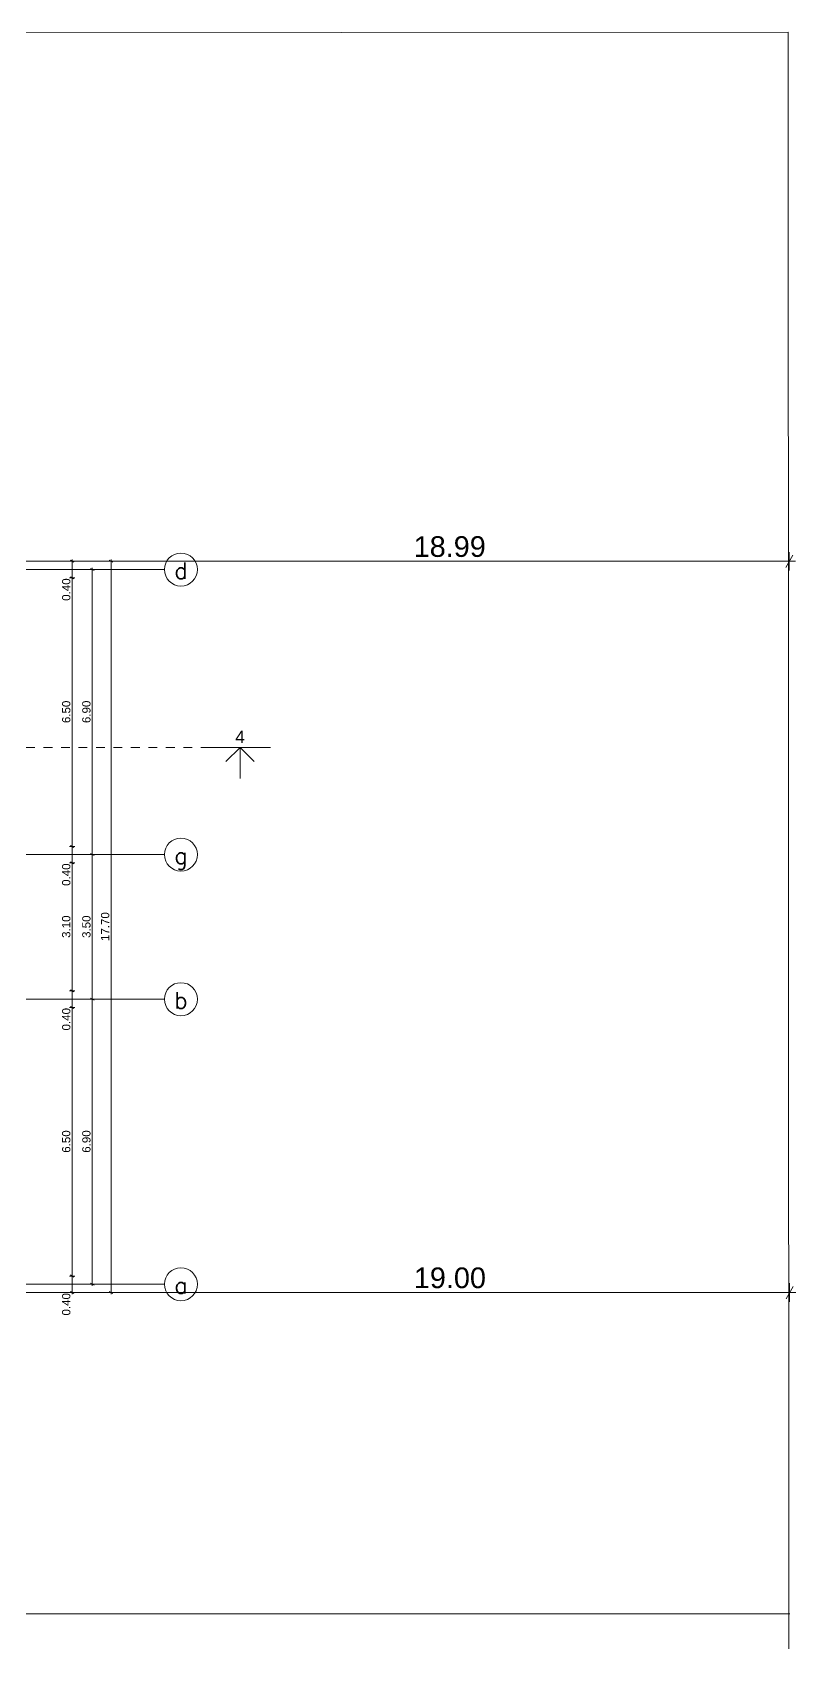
# Model space of a CAD drawing. Header units: millimetres. Extents: x 476571643 to 477489869, y 4620928210 to 4621294454.
# Drawn here: x 477238473 to 477256965, y 4621251787 to 4621290911 of the extents above; entities that cross this region are included whole.
import ezdxf

# ---------------------------------------------------------------- set-up
doc = ezdxf.new("R2010")
doc.units = ezdxf.units.MM
doc.header["$MEASUREMENT"] = 0
doc.linetypes.add('Dashed', pattern=[423.333333, 211.666667, -211.666667])
for name, color, linetype, lineweight in [('0_Pen_No__42_Pen_No__250_Pen_No__5', 5, 'Continuous', 0), ('Annotation - Text_Pen_No__7_Pen_No__5', 5, 'Continuous', 0), ('New_._Pen_No__1', 1, 'Continuous', 0), ('New_shenobebi_Pen_No__1', 1, 'Continuous', 0), ('New_Structural - Bearing_Pen_No__1', 1, 'Continuous', 0), ('RED LINE_Pen_No__1', 1, 'Continuous', 0), ('zoma_Pen_No__1', 1, 'Continuous', 0), ('zoma_Pen_No__142', 142, 'Continuous', 0), ('zoma_Pen_No__5_Pen_No__5', 5, 'Continuous', 0)]:
    doc.layers.add(name, color=color, linetype=linetype, lineweight=lineweight)
doc.layers.add('zoma', color=7, linetype='Continuous')
doc.styles.add('GENERATED_STYLE_1', font='arial.ttf')
doc.styles.add('GENERATED_STYLE_2', font='arial.ttf')
doc.linetypes.add('Break', pattern='A,0,[1,a-5 saxl бѓ’бѓђбѓ¦бѓ”бѓ‘бѓ”бѓ‘бѓ\x98_1.Shx,S=15.679026,R=0,X=0,Y=0],-1975.557214,0', length=1975.557214)
doc.dimstyles.new('GENERATED_STYLE__12', dxfattribs={"dimtxt": 500, "dimasz": 228, "dimexe": 0.18, "dimexo": 3, "dimgap": 0.09, "dimtad": 1, "dimtih": 1, "dimtoh": 1, "dimlfac": 0.001, "dimzin": 0, "dimdsep": 46, "dimtxsty": 'GENERATED_STYLE_2', "dimblk": 'ARROWHEAD_2', "dimblk1": 'ARROWHEAD_2', "dimblk2": 'ARROWHEAD_2', "dimcen": 0.09, "dimclrd": 1, "dimclre": 1, "dimclrt": 1, "dimadec": 0, "dimazin": 0, "dimtfac": 1, "dimtdec": 4, "dimtmove": 2, "dimatfit": 3, "dimfxl": 1, "dimtolj": 1, "dimtzin": 0, "dimarcsym": 0})
doc.dimstyles.new('GENERATED_STYLE__7', dxfattribs={"dimtxt": 200, "dimasz": 64.421331, "dimexe": 0.18, "dimexo": 3, "dimgap": 0.09, "dimtad": 1, "dimlfac": 0.001, "dimzin": 0, "dimdsep": 46, "dimtxsty": 'GENERATED_STYLE_2', "dimblk": 'ARROWHEAD_2', "dimblk1": 'ARROWHEAD_2', "dimblk2": 'ARROWHEAD_2', "dimcen": 0.09, "dimclrd": 142, "dimclre": 142, "dimclrt": 142, "dimadec": 0, "dimazin": 0, "dimtfac": 1, "dimtdec": 4, "dimtmove": 0, "dimatfit": 3, "dimfxl": 1, "dimtolj": 1, "dimtzin": 0, "dimarcsym": 0})

# ---------------------------------------------------------------- blocks, each defined once
blk = doc.blocks.new('*D1474', base_point=(476844527, 4621385791))
at = {"layer": 'zoma_Pen_No__142', "color": 142, "linetype": 'Continuous', "lineweight": 0, "transparency": 16777216}
for p, q in [((477239990, 4621267507), (477239863, 4621267507)), ((477239884, 4621267532), (477239969, 4621267483)), ((477239926, 4621260607), (477239926, 4621267507)), ((477239990, 4621260607), (477239863, 4621260607)), ((477239884, 4621260632), (477239969, 4621260583)), ((477239926, 4621260566), (477239926, 4621260607))]:
    blk.add_line(p, q, dxfattribs=at)
at = {"layer": 'zoma_Pen_No__142', "color": 142, "lineweight": 0, "transparency": 16777216, "insert": (477239886, 4621263791), "char_height": 200, "attachment_point": 7, "rotation": 90, "style": 'GENERATED_STYLE_2'}
blk.add_mtext('\\A1;{\\pql;\\fArial CYR|b0|i0|c204|p34;6.90}', dxfattribs=at)
blk = doc.blocks.new('ARROWHEAD_2')
at = {"color": 0, "linetype": 'Continuous', "lineweight": 0}
for p, q in [((0, 0), (-1, 0)), ((-0.38, -0.66), (0.38, 0.66))]:
    blk.add_line(p, q, dxfattribs=at)
blk = doc.blocks.new('*D1475', base_point=(476844527, 4621385791))
at = {"layer": 'zoma_Pen_No__142', "color": 142, "linetype": 'Continuous', "lineweight": 0, "transparency": 16777216}
for p, q in [((477239990, 4621271007), (477239863, 4621271007)), ((477239884, 4621271032), (477239969, 4621270983)), ((477239926, 4621267507), (477239926, 4621271007)), ((477239990, 4621267507), (477239863, 4621267507)), ((477239884, 4621267532), (477239969, 4621267483))]:
    blk.add_line(p, q, dxfattribs=at)
at = {"layer": 'zoma_Pen_No__142', "color": 142, "lineweight": 0, "transparency": 16777216, "insert": (477239886, 4621268991), "char_height": 200, "attachment_point": 7, "rotation": 90, "style": 'GENERATED_STYLE_2'}
blk.add_mtext('\\A1;{\\pql;\\fArial CYR|b0|i0|c204|p34;3.50}', dxfattribs=at)
blk = doc.blocks.new('*D1476', base_point=(476844527, 4621385791))
at = {"layer": 'zoma_Pen_No__142', "color": 142, "linetype": 'Continuous', "lineweight": 0, "transparency": 16777216}
for p, q in [((477239990, 4621277907), (477239863, 4621277907)), ((477239969, 4621277883), (477239884, 4621277932)), ((477239926, 4621277907), (477239926, 4621277949)), ((477239926, 4621271007), (477239926, 4621277907)), ((477239990, 4621271007), (477239863, 4621271007)), ((477239884, 4621271032), (477239969, 4621270983))]:
    blk.add_line(p, q, dxfattribs=at)
at = {"layer": 'zoma_Pen_No__142', "color": 142, "lineweight": 0, "transparency": 16777216, "insert": (477239886, 4621274191), "char_height": 200, "attachment_point": 7, "rotation": 90, "style": 'GENERATED_STYLE_2'}
blk.add_mtext('\\A1;{\\pql;\\fArial CYR|b0|i0|c204|p34;6.90}', dxfattribs=at)
blk = doc.blocks.new('*D1477', base_point=(476844527, 4621385791))
at = {"layer": 'zoma_Pen_No__142', "color": 142, "linetype": 'Continuous', "lineweight": 0, "transparency": 16777216}
for p, q in [((477239437, 4621260807), (477239437, 4621267307)), ((477239395, 4621260832), (477239480, 4621260783)), ((477239501, 4621260807), (477239374, 4621260807)), ((477239395, 4621260432), (477239480, 4621260383)), ((477239437, 4621260407), (477239437, 4621260807)), ((477239501, 4621260407), (477239374, 4621260407)), ((477239437, 4621260366), (477239437, 4621260407))]:
    blk.add_line(p, q, dxfattribs=at)
at = {"layer": 'zoma_Pen_No__142', "color": 142, "lineweight": 0, "transparency": 16777216, "insert": (477239397, 4621259851), "char_height": 200, "attachment_point": 7, "rotation": 89.9995, "style": 'GENERATED_STYLE_2'}
blk.add_mtext('\\A1;{\\pql;\\fArial CYR|b0|i0|c204|p34;0.40}', dxfattribs=at)
blk = doc.blocks.new('*D1478', base_point=(476844527, 4621385791))
at = {"layer": 'zoma_Pen_No__142', "color": 142, "linetype": 'Continuous', "lineweight": 0, "transparency": 16777216}
for p, q in [((477239437, 4621267307), (477239437, 4621267707)), ((477239501, 4621267307), (477239374, 4621267307)), ((477239395, 4621267332), (477239480, 4621267283)), ((477239437, 4621260807), (477239437, 4621267307)), ((477239395, 4621260832), (477239480, 4621260783))]:
    blk.add_line(p, q, dxfattribs=at)
at = {"layer": 'zoma_Pen_No__142', "color": 142, "lineweight": 0, "transparency": 16777216, "char_height": 200, "attachment_point": 7, "rotation": 89.9995, "style": 'GENERATED_STYLE_2'}
for s, insert in [('\\A1;{\\pql;\\fArial CYR|b0|i0|c204|p34;0.40}', (477239397, 4621266751)), ('\\A1;{\\pql;\\fArial CYR|b0|i0|c204|p34;6.50}', (477239397, 4621263791))]:
    blk.add_mtext(s, dxfattribs=dict(at, insert=insert))
blk = doc.blocks.new('*D1479', base_point=(476844527, 4621385791))
at = {"layer": 'zoma_Pen_No__142', "color": 142, "linetype": 'Continuous', "lineweight": 0, "transparency": 16777216}
for p, q in [((477239437, 4621267707), (477239437, 4621270807)), ((477239501, 4621267707), (477239374, 4621267707)), ((477239395, 4621267732), (477239480, 4621267683)), ((477239437, 4621267307), (477239437, 4621267707)), ((477239501, 4621267307), (477239374, 4621267307)), ((477239395, 4621267332), (477239480, 4621267283))]:
    blk.add_line(p, q, dxfattribs=at)
blk = doc.blocks.new('*D1480', base_point=(476844527, 4621385791))
at = {"layer": 'zoma_Pen_No__142', "color": 142, "linetype": 'Continuous', "lineweight": 0, "transparency": 16777216}
for p, q in [((477239501, 4621270807), (477239374, 4621270807)), ((477239395, 4621270832), (477239480, 4621270783)), ((477239437, 4621267707), (477239437, 4621270807)), ((477239501, 4621267707), (477239374, 4621267707)), ((477239395, 4621267732), (477239480, 4621267683))]:
    blk.add_line(p, q, dxfattribs=at)
at = {"layer": 'zoma_Pen_No__142', "color": 142, "lineweight": 0, "transparency": 16777216, "char_height": 200, "attachment_point": 7, "rotation": 89.9995, "style": 'GENERATED_STYLE_2'}
for s, insert in [('\\A1;{\\pql;\\fArial CYR|b0|i0|c204|p34;0.40}', (477239397, 4621270251)), ('\\A1;{\\pql;\\fArial CYR|b0|i0|c204|p34;3.10}', (477239397, 4621268991))]:
    blk.add_mtext(s, dxfattribs=dict(at, insert=insert))
blk = doc.blocks.new('*D1481', base_point=(476844527, 4621385791))
at = {"layer": 'zoma_Pen_No__142', "color": 142, "linetype": 'Continuous', "lineweight": 0, "transparency": 16777216}
for p, q in [((477239501, 4621271207), (477239374, 4621271207)), ((477239395, 4621271232), (477239480, 4621271183)), ((477239437, 4621270807), (477239437, 4621271207)), ((477239501, 4621270807), (477239374, 4621270807)), ((477239395, 4621270832), (477239480, 4621270783)), ((477239437, 4621267707), (477239437, 4621270807))]:
    blk.add_line(p, q, dxfattribs=at)
blk = doc.blocks.new('*D1482', base_point=(476844527, 4621385791))
at = {"layer": 'zoma_Pen_No__142', "color": 142, "linetype": 'Continuous', "lineweight": 0, "transparency": 16777216}
for p, q in [((477239501, 4621277707), (477239374, 4621277707)), ((477239395, 4621277732), (477239480, 4621277683)), ((477239437, 4621271207), (477239437, 4621277707)), ((477239501, 4621271207), (477239374, 4621271207)), ((477239395, 4621271232), (477239480, 4621271183)), ((477239437, 4621270807), (477239437, 4621271207))]:
    blk.add_line(p, q, dxfattribs=at)
at = {"layer": 'zoma_Pen_No__142', "color": 142, "lineweight": 0, "transparency": 16777216, "char_height": 200, "attachment_point": 7, "rotation": 89.9995, "style": 'GENERATED_STYLE_2'}
for s, insert in [('\\A1;{\\pql;\\fArial CYR|b0|i0|c204|p34;0.40}', (477239397, 4621277151)), ('\\A1;{\\pql;\\fArial CYR|b0|i0|c204|p34;6.50}', (477239397, 4621274191))]:
    blk.add_mtext(s, dxfattribs=dict(at, insert=insert))
blk = doc.blocks.new('*D1483', base_point=(476844527, 4621385791))
at = {"layer": 'zoma_Pen_No__142', "color": 142, "linetype": 'Continuous', "lineweight": 0, "transparency": 16777216}
for p, q in [((477239395, 4621277732), (477239480, 4621277683)), ((477239437, 4621271207), (477239437, 4621277707))]:
    blk.add_line(p, q, dxfattribs=at)
blk = doc.blocks.new('*D1484', base_point=(476844527, 4621385791))
at = {"layer": 'zoma_Pen_No__142', "color": 142, "linetype": 'Continuous', "lineweight": 0, "transparency": 16777216}
for p, q in [((477239501, 4621278107), (477239374, 4621278107)), ((477239480, 4621278083), (477239395, 4621278132)), ((477239437, 4621278107), (477239437, 4621278149)), ((477239437, 4621277707), (477239437, 4621278107)), ((477239501, 4621277707), (477239374, 4621277707)), ((477239395, 4621277732), (477239480, 4621277683)), ((477239437, 4621271207), (477239437, 4621277707))]:
    blk.add_line(p, q, dxfattribs=at)
blk = doc.blocks.new('*D1485', base_point=(476844527, 4621385791))
at = {"layer": 'zoma_Pen_No__142', "color": 142, "linetype": 'Continuous', "lineweight": 0, "transparency": 16777216}
for p, q in [((477240445, 4621278107), (477240317, 4621278107)), ((477240423, 4621278083), (477240339, 4621278132)), ((477240381, 4621260407), (477240381, 4621278107)), ((477240339, 4621260432), (477240423, 4621260383)), ((477240445, 4621260407), (477240317, 4621260407)), ((477240381, 4621260366), (477240381, 4621260407))]:
    blk.add_line(p, q, dxfattribs=at)
at = {"layer": 'zoma_Pen_No__142', "color": 142, "lineweight": 0, "transparency": 16777216, "insert": (477240341, 4621268915), "char_height": 200, "attachment_point": 7, "rotation": 90, "style": 'GENERATED_STYLE_2'}
blk.add_mtext('\\A1;{\\pql;\\fArial CYR|b0|i0|c204|p34;17.70}', dxfattribs=at)
blk = doc.blocks.new('*D1486', base_point=(476844527, 4621385791))
at = {"layer": 'zoma_Pen_No__142', "color": 142, "linetype": 'Continuous', "lineweight": 0, "transparency": 16777216}
for p, q in [((477240445, 4621278107), (477240317, 4621278107)), ((477240423, 4621278083), (477240339, 4621278132)), ((477240381, 4621278107), (477240381, 4621278149))]:
    blk.add_line(p, q, dxfattribs=at)
blk = doc.blocks.new('*D1664', base_point=(476844527, 4621385791))
at = {"layer": 'zoma_Pen_No__1', "color": 1, "linetype": 'Continuous', "lineweight": 0, "transparency": 16777216}
for p, q in [((477237675, 4621278107), (477237821, 4621278107)), ((477237908, 4621278257), (477237735, 4621277957)), ((477237821, 4621277882), (477237821, 4621278332)), ((477237821, 4621278107), (477256811, 4621278107)), ((477256725, 4621277957), (477256898, 4621278257)), ((477256811, 4621277882), (477256811, 4621278332)), ((477256811, 4621278107), (477256958, 4621278107))]:
    blk.add_line(p, q, dxfattribs=at)
at = {"layer": 'zoma_Pen_No__1', "color": 1, "lineweight": 0, "transparency": 16777216, "insert": (477247711, 4621278207), "char_height": 500, "attachment_point": 7, "style": 'GENERATED_STYLE_2'}
blk.add_mtext('\\A1;{\\pql;\\fArial CYR|b0|i0|c204|p34;18.99}', dxfattribs=at)
blk = doc.blocks.new('*D1665', base_point=(476844527, 4621385791))
at = {"layer": 'zoma_Pen_No__1', "color": 1, "linetype": 'Continuous', "lineweight": 0, "transparency": 16777216}
for p, q in [((477237908, 4621260557), (477237735, 4621260257)), ((477237821, 4621260182), (477237821, 4621260632)), ((477256732, 4621260257), (477256905, 4621260557)), ((477256819, 4621260182), (477256819, 4621260632)), ((477237675, 4621260407), (477237821, 4621260407)), ((477237821, 4621260407), (477256819, 4621260407)), ((477256819, 4621260407), (477256965, 4621260407))]:
    blk.add_line(p, q, dxfattribs=at)
at = {"layer": 'zoma_Pen_No__1', "color": 1, "lineweight": 0, "transparency": 16777216, "insert": (477247715, 4621260507), "char_height": 500, "attachment_point": 7, "style": 'GENERATED_STYLE_2'}
blk.add_mtext('\\A1;{\\pql;\\fArial CYR|b0|i0|c204|p34;19.00}', dxfattribs=at)

msp = doc.modelspace()

# ---------------------------------------------------------------- linework, layer by layer
at = {"layer": '0_Pen_No__42_Pen_No__250_Pen_No__5', "color": 5, "linetype": 'Continuous', "lineweight": 0}
for centre in [(477242073.65, 4621277907.215), (477242073.65, 4621277907.215), (477242073.65, 4621271007.215), (477242073.65, 4621271007.215), (477242073.65, 4621267507.215), (477242073.65, 4621267507.215), (477242073.65, 4621260607.215), (477242073.65, 4621260607.215)]:
    msp.add_circle(centre, 400, dxfattribs=at)
at = {"layer": 'New_shenobebi_Pen_No__1', "color": 1, "linetype": 'Dashed', "lineweight": 0}
msp.add_lwpolyline([(477242768.75, 4621273602.911), (477210664.529, 4621273602.911)], dxfattribs=at)
at = {"layer": 'New_shenobebi_Pen_No__1', "color": 1, "linetype": 'Continuous', "lineweight": 0}
for points in [[(477244242.498, 4621273602.911), (477242768.75, 4621273602.911)], [(477243505.624, 4621273602.911), (477243164.479, 4621273261.766)], [(477243505.624, 4621273602.911), (477243505.624, 4621272849.913)], [(477243505.624, 4621273602.911), (477243846.769, 4621273261.766)]]:
    msp.add_lwpolyline(points, dxfattribs=at)
at = {"layer": 'New_Structural - Bearing_Pen_No__1', "color": 1, "linetype": 'Break', "lineweight": 0}
msp.add_line((477203753.78, 4621252633.823), (477256821.719, 4621252633.823), dxfattribs=at)
at = {"layer": 'RED LINE_Pen_No__1', "color": 1, "linetype": 'Continuous', "lineweight": 0, "flags": 128}
msp.add_lwpolyline([(477202830.137, 4621290884.21), (477236111.284, 4621290902.335), (477245965.51, 4621290906.283), (477256785.893, 4621290911.006), (477256801.868, 4621251787.185)], dxfattribs=at)
at = {"layer": 'zoma_Pen_No__5_Pen_No__5', "color": 5, "linetype": 'Continuous', "lineweight": 0}
for p, q in [((477212820.57, 4621277907.215), (477241673.65, 4621277907.215)), ((477212820.57, 4621271007.215), (477241673.65, 4621271007.215)), ((477212820.57, 4621267507.215), (477241673.65, 4621267507.215)), ((477212820.57, 4621260607.215), (477241673.65, 4621260607.215))]:
    msp.add_line(p, q, dxfattribs=at)

# ---------------------------------------------------------------- texts
at = {"layer": 'Annotation - Text_Pen_No__7_Pen_No__5', "color": 5, "linetype": 'Continuous', "lineweight": 0, "char_height": 400, "attachment_point": 2}
for s, insert in [('\\A1;{\\pqc;\\Ftxt.shx;d}', (477242075.808, 4621278080.336)), ('\\A1;{\\pqc;\\Ftxt.shx;g}', (477242075.808, 4621271181.536)), ('\\A1;{\\pqc;\\Ftxt.shx;b}', (477242075.808, 4621267681.536)), ('\\A1;{\\pqc;\\Ftxt.shx;a}', (477242075.808, 4621260781.536))]:
    msp.add_mtext(s, dxfattribs=dict(at, insert=insert))
at = {"layer": 'New_._Pen_No__1', "color": 1, "linetype": 'Continuous', "lineweight": 0, "insert": (477243505.624, 4621274005.769), "char_height": 300, "attachment_point": 2, "style": 'GENERATED_STYLE_1'}
msp.add_mtext('\\A1;{\\pqc;\\fArial|b0|i0|c0|p34;4}', dxfattribs=at)

# ---------------------------------------------------------------- dimensions: what is measured, and where the dimension line sits
at = {"layer": 'zoma', "color": 1, "linetype": 'Continuous', "lineweight": 0}
for base, p2, picture, middle in [((477256811.28, 4621278107.209), (477256811.28, 4621278199.022), '*D1664', (477248551.125, 4621278457.209)), ((477256818.544, 4621260407.209), (477256818.544, 4621260409.259), '*D1665', (477248554.757, 4621260757.209))]:
    dim = msp.add_linear_dim(base=base, p1=(477237821.317, 4621278107.206), p2=p2, dimstyle='GENERATED_STYLE__12', dxfattribs=at)
    dim.commit()
    dim.dimension.update_dxf_attribs({"geometry": picture, "text_midpoint": middle, "dimtype": 160})
at = {"layer": 'zoma', "color": 142, "linetype": 'Continuous', "lineweight": 0}
for base, p1, p2, angle, picture, middle, turn in [((477240381.043912172, 4621278107.212176323), (477214556.422066391, 4621278107.212176323), (477216701.12092191, 4621278107.212176323), 90, '*D1486', (477240241.043911576, 4621278100.919178009), 90), ((477240381.044, 4621278107.212), (477237871.046, 4621260407.215), (477214556.422, 4621278107.212), 90, '*D1485', (477240241.044, 4621269251.272), 90), ((477239437.293, 4621278107.229), (477241332.65, 4621277707.211), (477241332.65, 4621278107.211), 89.9994828, '*D1484', (477239297.286, 4621277410.382), 89.9994828), ((477239437.289, 4621277707.229), (477241432.65, 4621271207.211), (477239437.289, 4621277707.229), 89.9994828, '*D1482', (477239297.259, 4621274450.937), 89.9994828), ((477239437.289, 4621277707.229), (477239437.289, 4621277707.229), (477241332.65, 4621277707.211), 89.9994828, '*D1483', (477239297.289, 4621277700.937), 89.9994828), ((477239926.206, 4621277907.215), (477241587.98, 4621271007.215), (477241587.98, 4621277907.215), 90, '*D1476', (477239786.206, 4621274450.922), 90), ((477239437.23, 4621271207.23), (477241432.65, 4621270807.211), (477241432.65, 4621271207.211), 89.9994828, '*D1481', (477239297.224, 4621270510.383), 89.9994828), ((477239926.206, 4621271007.215), (477241378.294, 4621267507.215), (477241587.98, 4621271007.215), 90, '*D1475', (477239786.206, 4621269250.922), 90), ((477239437.227, 4621270807.23), (477241132.65, 4621267707.211), (477241432.65, 4621270807.211), 89.9994828, '*D1480', (477239297.213, 4621269250.936), 89.9994828), ((477239437.199, 4621267707.227), (477241132.65, 4621267307.211), (477241132.65, 4621267707.211), 89.9994828, '*D1479', (477239297.192, 4621267010.38), 89.9994828), ((477239437.195, 4621267307.227), (477241132.65, 4621260807.211), (477241132.65, 4621267307.211), 89.9994828, '*D1478', (477239297.166, 4621264050.935), 89.9994828), ((477239926.206, 4621267507.215), (477241378.294, 4621260607.215), (477241378.294, 4621267507.215), 90, '*D1474', (477239786.206, 4621264050.922), 90), ((477239437.136, 4621260807.227), (477241132.65, 4621260407.211), (477241132.65, 4621260807.211), 89.9994828, '*D1477', (477239297.13, 4621260110.38), 89.9994828)]:
    dim = msp.add_linear_dim(base=base, p1=p1, p2=p2, angle=angle, dimstyle='GENERATED_STYLE__7', dxfattribs=at)
    dim.commit()
    dim.dimension.update_dxf_attribs({"geometry": picture, "text_midpoint": middle, "dimtype": 160, "text_rotation": turn})

doc.saveas('drawing.dxf')
